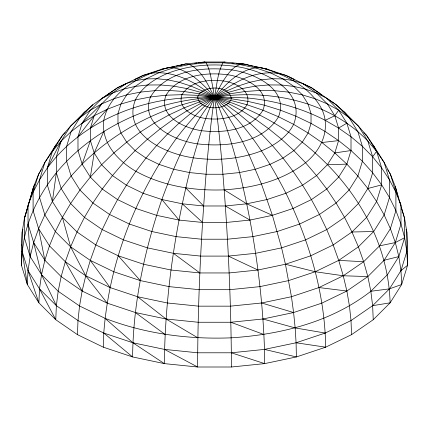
<?xml version="1.0" encoding="UTF-8"?>
<svg xmlns="http://www.w3.org/2000/svg" width="429" height="429" viewBox="0 0 429 429"><rect width="100%" height="100%" fill="white"/><g stroke="black" fill="none" stroke-linecap="round" stroke-linejoin="round"><path stroke-width="0.64" d="M34.91 184.298L33.671 186.62L24.383 218.474L22.163 232.03L22.163 251.464L28.03 270.608L39.511 288.851L56.365 305.673L77.987 320.56L103.78 333.043L132.91 342.776L164.511 349.404L197.672 352.794L231.328 352.794L264.489 349.404L296.391 356.939L296.09 342.776L295.157 327.933L293.597 312.537L291.457 296.718L285.43 264.248L281.59 247.855L272.41 215.337L261.476 184.089L249.115 154.987L242.508 141.554L235.687 128.947L228.721 117.332L221.627 106.746L214.5 97.313L207.373 89.087L200.279 82.111L193.313 76.442L186.492 72.19L179.885 69.262L173.557 67.82L167.524 67.755L150.751 73.359L143.05 75.434L117.589 87.693L92.9 104.671L84.459 112.205L70.619 126.051L62.393 135.478L55.325 145.828L44.857 162.441L38.605 174.217L33.671 186.62L24.383 218.474L24.383 237.682L22.163 251.464L21.45 265.294L27.317 284.502L38.878 302.826L55.765 319.723L77.467 334.658L103.341 347.19L132.609 356.939L164.345 363.615L197.619 367.004L231.381 367.004L264.655 363.615L296.391 356.939L325.659 347.19L351.533 334.658L373.235 319.723L390.122 302.826L401.683 284.502L407.55 265.294L407.55 245.801L406.837 232.03L404.617 218.474L395.329 186.62L390.395 174.217L384.143 162.441L373.675 145.828L366.607 135.478L358.381 126.051L344.541 112.205L336.1 104.671L311.411 87.693L285.95 75.434L267.149 69.166L243.275 63.926L224.201 61.996L204.799 61.996L185.725 63.926L161.851 69.166L143.05 75.434L134.894 79.574M22.163 251.464L27.317 284.502L28.03 270.608L30.164 256.59L33.671 242.573L38.605 228.646L44.857 214.913L52.392 201.507L56.338 172.774L56.338 156.794L61.159 141.066L70.619 126.051L79.96 117.616L92.9 104.671M294.106 79.574C278.914 69.573 259.127 71.82 243.248 78.974C215.83 91.795 194.552 114.473 176.485 138.218C135.441 194.981 109.057 263.036 103.78 333.043L132.609 356.939C133.135 303.276 144.535 250.15 161.851 199.517C177.461 157.304 195.881 113.958 228.721 82.111C237.752 74.206 248.922 66.758 261.476 67.755C285.167 74.603 310.011 86.449 321.879 109.309C331.059 128.861 321.423 150.053 305.545 162.725C282.464 180.754 252.965 187.993 224.201 189.849C193.87 191.012 162.725 186.073 135.896 171.305C117.911 160.977 100.831 142.589 103.78 120.324C108.317 96.793 130.057 82.046 150.751 73.359C166.291 70.93 181.81 76.244 195.206 83.8C236.481 109.1 264.291 150.965 285.95 193.248C309.245 241.146 324.957 293.64 325.659 347.19L296.09 342.776L264.489 349.404L264.655 363.615L231.328 352.794C230.598 288.181 227.3 223.595 221.654 159.229C219.375 135.489 216.994 111.728 213.02 88.202C211.181 79.665 210.419 70.512 206.059 62.79L204.799 61.996L198.171 62.843M373.235 319.723L372.635 305.673L370.828 291.275L367.841 276.571L363.674 261.733L358.381 246.841L351.968 231.998L344.541 217.364L336.1 202.997L326.759 189.023L316.532 175.59L305.545 162.725L293.87 150.606L281.59 139.243L268.79 128.818L255.582 119.294L242.069 110.859L228.341 103.502L214.5 97.313L202.552 91.018L190.712 85.988L179.038 82.218L167.637 79.815L156.59 78.689L145.983 78.963L135.896 80.545L126.416 83.483L112.468 93.088L101.614 103.947L94.187 115.733L90.406 128.073L90.406 140.605L94.187 152.949L101.614 164.736L112.468 175.59L126.416 185.194L143.05 193.248L161.851 199.517L182.271 203.802L203.646 205.984L225.354 205.984L246.729 203.802L267.149 199.517L285.95 193.248L302.584 185.194L316.532 175.59L327.386 164.736L334.813 152.949L338.594 140.605L338.594 128.073L334.813 115.733L327.386 103.947L316.532 93.088L302.584 83.483L293.104 80.545L283.017 78.963L272.41 78.689L261.363 79.815L249.962 82.218L238.288 85.988L226.448 91.018L214.5 97.313L200.659 103.502L186.931 110.859L173.418 119.294L160.21 128.818L147.41 139.243L135.13 150.606L123.455 162.725L112.468 175.59L102.241 189.023L92.9 202.997L84.459 217.364L77.032 231.998L70.619 246.841L65.326 261.733L61.159 276.571L58.172 291.275L56.365 305.673L55.765 319.723L39.511 288.851L41.538 274.646L44.857 260.258L49.458 245.86L55.325 231.526L62.393 217.38L70.619 203.518L79.96 190.052L90.321 177.08L101.614 164.736L113.755 153.04L126.689 142.155L140.256 132.111L154.424 123.043L169.031 114.924L183.998 107.931L199.206 102.027L214.5 97.313L228.341 92.332L242.069 88.578L255.582 86.095L268.79 84.926L281.59 85.006L293.87 86.427L305.545 89.119L316.532 93.088L326.759 98.262L336.1 104.671L349.04 117.616L358.381 126.051L367.841 141.066L376.608 151.351L384.143 162.441L389.462 179.848L395.903 192.267L400.97 205.164L400.97 224.024L404.617 237.682L406.837 251.464L407.55 265.294L400.97 270.608L389.489 288.851L372.635 305.673L351.013 320.56L325.22 333.043L296.09 342.776M363.771 132.652L366.607 135.478L376.608 151.351L372.662 156.794L372.662 172.774L367.841 188.503L358.381 203.518L344.541 217.364L326.759 229.595L305.571 239.865L281.59 247.855L255.582 253.314L228.341 256.097L200.659 256.097L173.418 253.314L147.41 247.855L123.429 239.865L102.241 229.595L84.459 217.364L70.619 203.518L61.159 188.503L56.338 172.774C94.97 126.249 154.751 100.472 214.5 97.313C268.42 88.803 328.898 100.568 367.841 141.066L372.662 156.794L381.676 167.98L389.462 179.848L389.462 197.506L384.143 214.913L373.675 231.526L358.381 246.841L338.706 260.387L315.245 271.745L288.717 280.577L259.942 286.62L229.794 289.693L199.206 289.693L169.058 286.62L140.283 280.577L113.755 271.745L90.294 260.387L70.619 246.841L55.325 231.526L44.857 214.913L39.538 197.506L39.538 179.848L44.857 162.441L52.392 151.351L62.393 135.478L65.229 132.652M249.281 65.412C237.43 59.926 228.807 72.356 223.214 80.952C209.095 104.714 200.895 131.392 193.313 157.808C175.461 224.882 165.085 294.16 164.345 363.615L132.91 342.776L105.041 318.329L79.553 305.99L58.172 291.275L41.538 274.646L30.164 256.59L24.383 237.682C29.601 213.84 41.05 191.704 56.338 172.774M224.968 62.462L224.201 61.996L222.941 62.79C217.396 73.375 216.811 85.773 214.5 97.313C210.741 122.844 208.226 148.536 206.059 174.244C200.895 238.363 197.79 302.67 197.619 367.004L164.511 349.404M103.341 347.19L103.78 333.043M77.467 334.658L77.987 320.56L79.553 305.99L82.127 291.018L85.746 275.767L90.294 260.387L95.833 244.943L102.241 229.595L109.534 214.436L117.589 199.592L126.416 185.194L135.896 171.305L145.983 158.076L156.59 145.56L167.637 133.928L179.038 123.171L190.712 113.454L202.552 104.815L214.5 97.313L229.794 93.801L245.002 91.506L259.969 90.465L274.576 90.701L288.744 92.138L302.311 94.879L315.245 98.804L327.386 103.947L338.679 110.21L349.04 117.616L357.888 131.649L362.387 146.364L362.387 161.304L357.888 176.019L349.04 190.052L336.1 202.997L319.466 214.436L299.651 224.04L277.231 231.51L252.922 236.62L227.434 239.216L201.566 239.216L176.078 236.62L151.769 231.51L129.349 224.04L109.534 214.436L92.9 202.997L79.96 190.052L71.112 176.019L66.613 161.304L66.613 146.364L71.112 131.649L79.96 117.616L90.321 110.21L101.614 103.947L113.755 98.804L126.689 94.879L140.256 92.138L154.424 90.701L169.031 90.465L183.998 91.506L199.206 93.801L214.5 97.313L230.807 100.429L247.002 104.751L262.956 110.194L278.523 116.779L293.624 124.356L308.092 132.995L321.879 142.535L334.813 152.949L346.873 164.119L357.888 176.019L367.841 188.503L376.608 201.507L384.143 214.913L390.395 228.646L395.329 242.573L398.836 256.59L400.97 270.608L401.683 284.502L389.489 288.851L370.828 291.275C331.183 322.233 280.523 334.62 231.134 337.837C188.342 339.516 145.093 333.859 105.041 318.329M39.511 288.851L38.878 302.826L28.03 270.608M21.45 265.294L21.45 245.801L22.163 232.03L22.946 229.477M326.759 98.262L338.679 110.21L346.873 123.171L351.013 136.76L351.013 150.525L346.873 164.119L338.679 177.08L326.759 189.023L311.411 199.592L293.104 208.456L272.41 215.337L249.962 220.072L226.421 222.458L202.579 222.458L179.038 220.072L156.59 215.337L135.896 208.456L117.589 199.592L102.241 189.023L90.321 177.08L94.187 152.949L103.78 131.526M21.45 245.801L21.707 244.509M31.001 196.482L31.499 194.632M31.837 193.399L33.671 186.62M44.857 260.258L38.605 228.646L33.097 210.591L33.097 192.267L39.538 179.848L47.324 167.98L52.392 151.351L61.159 141.066L71.112 131.649L82.127 123.171L94.187 115.733L107.121 109.309L120.908 104.038L135.376 99.893L150.477 96.965L166.044 95.195L181.998 94.686L198.193 95.399L231.328 98.772L248.016 101.41L264.462 105.212L280.523 110.21L296.09 116.254L311.025 123.391L325.22 131.526L338.594 140.605L351.013 150.525L362.387 161.304L372.662 172.774L381.676 184.878L389.462 197.506L395.903 210.591L400.97 224.024L395.329 242.573L384.143 260.258L367.841 276.571L346.873 291.018L321.852 303.126L293.597 312.537L262.956 318.994L230.834 322.254L198.166 322.254L166.044 318.994L135.403 312.537L107.148 303.126L82.127 291.018L61.159 276.571L44.857 260.258L33.671 242.573L28.03 224.024L28.03 205.164L33.097 192.267L38.605 174.217L39.656 172.549M90.321 177.08L82.127 164.119L77.987 150.525L77.987 136.76L82.127 123.171L90.321 110.21L102.241 98.262L117.589 87.693L126.416 83.483M376.608 151.351L381.676 167.98L381.676 184.878L376.608 201.507L366.607 217.38L351.968 231.998L333.167 244.943L310.752 255.797L285.43 264.248L257.942 270.023L229.134 272.951L199.866 272.951L171.058 270.023L143.57 264.248L118.248 255.797L95.833 244.943L77.032 231.998L62.393 217.38L52.392 201.507L47.324 184.878L47.324 167.98L61.159 141.066M24.383 218.474L27.66 207.759M370.828 291.275L387.462 274.646L398.836 256.59L404.617 237.682L404.617 218.474L401.34 207.759M400.97 270.608L406.837 251.464L406.837 232.03L406.054 229.477M52.392 201.507L61.159 188.503L71.112 176.019L82.127 164.119L90.406 140.605M53.164 149.946L55.325 145.828L56.628 144.332M40.358 171.439L41.409 169.771M38.605 228.646L49.458 245.86L65.326 261.733L85.746 275.767L110.055 287.553L137.543 296.718L167.364 302.981L198.632 306.161L230.368 306.161L261.636 302.981L291.457 296.718L318.945 287.553L343.254 275.767L363.674 261.733L379.542 245.86L390.395 228.646L395.903 210.591L395.903 192.267L390.395 174.217L389.344 172.549M338.679 110.21L334.813 115.733L325.22 120.324C301.233 107.947 274.833 100.676 248.016 98.027C220.222 96.82 192.133 95.839 164.538 100.177C119.171 107.872 74.978 130.421 47.324 167.98M77.987 136.76L94.187 115.733M82.808 114.13L84.459 112.205L86.073 111.095M90.406 128.073L107.121 109.309M55.325 145.828L56.253 144.9M82.127 123.171L101.614 103.947M107.588 95.029L110.736 92.653M82.127 164.119C117.862 128.754 164.875 105.196 214.5 97.313C305.298 122.919 387.226 205.051 390.122 302.826L372.635 305.673M204.032 62.462L204.799 61.996M325.22 120.324L338.594 128.073L346.873 123.171M404.617 237.682L395.329 242.573L379.542 245.86M102.241 98.262L112.468 93.088L123.455 89.119L135.13 86.427L147.41 85.006L160.21 84.926L173.418 86.095L186.931 88.578L200.659 92.332L214.5 97.313L226.448 104.815L238.288 113.454L249.962 123.171L261.363 133.928L272.41 145.56L283.017 158.076L293.104 171.305L302.584 185.194L311.411 199.592L319.466 214.436L326.759 229.595L333.167 244.943L338.706 260.387L343.254 275.767L346.873 291.018L349.447 305.99L351.013 320.56L351.533 334.658M135.896 78.834L138.406 77.998M180.346 65.406L185.725 63.926L189.425 64.484L206.059 62.79L222.941 62.79L239.575 64.484L255.443 67.82L270.082 72.694L283.017 78.963L293.87 86.427L302.311 94.879L308.092 104.038L311.025 113.642L311.025 123.391L308.092 132.995L302.311 142.155L293.87 150.606L283.017 158.076L270.082 164.339L255.443 169.214L239.575 172.555L222.941 174.244L206.059 174.244L189.425 172.555L173.557 169.214L158.918 164.339L145.983 158.076L135.13 150.606L126.689 142.155L120.908 132.995L117.975 123.391L117.975 113.642L120.908 104.038L126.689 94.879L135.13 86.427L145.983 78.963L158.918 72.694L173.557 67.82L189.425 64.484C202.338 70.758 208.178 85.301 214.5 97.313C225.461 121.439 232.995 146.938 239.575 172.555C253.812 230.453 262.489 289.795 264.489 349.404M367.841 188.503L381.676 184.878M384.143 260.258L398.836 256.59M161.851 69.166L174.614 66.484M175.89 66.216L178.443 65.68M179.719 65.412L182.271 64.876M334.813 152.949L351.013 150.525M194.857 63.267L196.847 63.015M321.879 142.535L338.594 140.605M327.386 164.736L346.873 164.119M351.968 231.998L373.675 231.526M367.841 276.571L343.254 275.767L315.245 271.745L285.43 264.248M338.706 260.387L363.674 261.733M231.992 63.154L233.982 63.288M236.636 63.471L243.275 63.926M265.824 69.015L267.149 69.166L254.386 66.484M318.945 287.553L346.873 291.018M325.22 333.043L295.157 327.933L262.956 318.994M250.557 65.68L253.11 66.216M261.636 302.981L293.597 312.537M290.594 77.998L293.104 78.834M230.834 322.254L263.889 334.502M272.41 215.337L246.729 203.802L224.201 189.849M228.341 256.097L257.942 270.023M302.584 83.483L311.411 87.693L319.466 93.232L321.412 95.029M318.264 92.653L319.466 93.232M225.354 205.984L249.962 220.072M197.866 337.837L166.044 318.994L137.543 296.718M365.508 134.819L366.607 135.478M342.927 111.095L344.541 112.205L346.192 114.13M338.594 128.073L351.013 136.76L362.387 146.364L372.662 156.794M135.403 312.537L165.111 334.502M173.418 253.314L199.866 272.951M182.271 203.802L202.579 222.458M372.747 144.9L373.675 145.828L375.836 149.946M185.725 187.918L203.646 205.984M118.248 255.797L140.283 280.577M161.851 199.517L179.038 220.072M107.148 303.126L85.746 275.767L70.619 246.841L62.393 217.38M90.294 260.387L110.055 287.553M387.591 169.771L388.642 171.439M65.326 261.733L82.127 291.018M56.365 305.673L41.538 274.646L33.671 242.573M399.072 200.187L400.97 205.164M395.329 186.62L397.163 193.399M397.501 194.632L397.999 196.482M28.03 224.024L30.164 256.59M231.328 352.794L231.381 367.004M197.672 97.061C199.051 111.111 227.247 111.095 231.328 98.772C229.949 84.717 201.753 84.738 197.672 97.061M166.044 95.195C157.829 116.398 184.894 128.389 201.512 130.668C223.032 133.344 250.574 130.416 262.956 110.194C271.171 88.991 244.106 77 227.488 74.721C205.968 72.045 178.426 74.973 166.044 95.195M135.376 99.893C121.959 134.513 166.179 154.118 193.313 157.808C216.152 161.036 239.881 159.229 261.476 150.858C274.394 145.356 287.103 137.253 293.624 124.356C307.041 89.736 262.821 70.131 235.687 66.447C212.848 63.213 189.119 65.02 167.524 73.391C154.606 78.893 141.897 87.001 135.376 99.893M150.477 96.965C139.613 124.973 175.381 140.851 197.345 143.833C225.557 147.244 262.441 143.608 278.523 116.779C289.387 88.765 253.619 72.892 231.655 69.911C203.443 66.495 166.559 70.136 150.477 96.965M181.998 94.686C176.786 108.73 194.401 117.197 205.786 118.484C220.222 120.281 238.712 118.329 247.002 104.751C252.214 90.712 234.599 82.239 223.214 80.952C208.778 79.161 190.288 81.113 181.998 94.686"/></g></svg>
